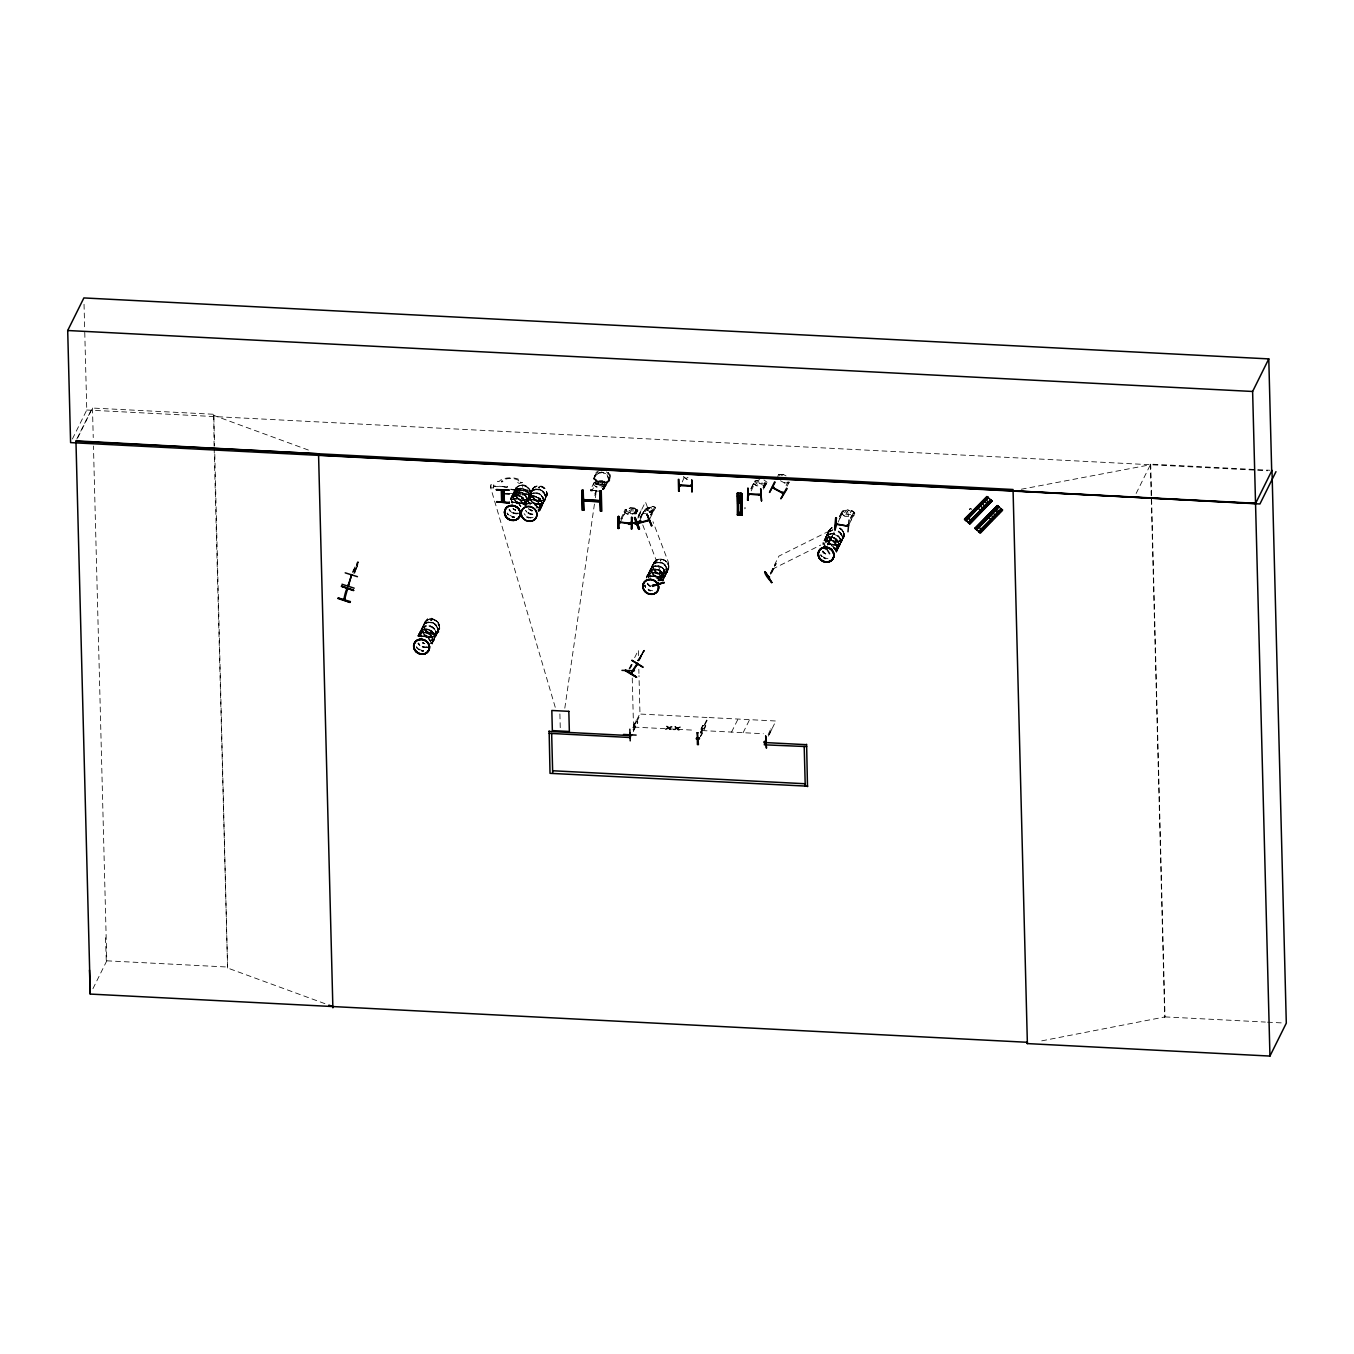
<?xml version="1.0" encoding="UTF-8"?>
<svg xmlns="http://www.w3.org/2000/svg" width="1354" height="1354" viewBox="0 0 1354 1354"><rect width="100%" height="100%" fill="white"/><g stroke="black" fill="none" stroke-linecap="round" stroke-linejoin="round"><path stroke-width="0.75" stroke-dasharray="5 3.75" d="M504.179 486.526L493.651 485.984M493.584 486.374L507.496 486.814L504.365 486.661M354.782 573.114L358.099 561.944L354.765 571.642M605.526 484.207L599.957 483.953M598.417 473.341L595.675 475.592L594.66 478.639L596.471 483.158L600.516 485.527L595.743 483.75L593.746 478.69L599.568 484.58L605.78 484.326M843.457 511.49L842.12 511.253L847.401 509.781L848.535 516.703C862.21 512.557 847.215 518.294 844.27 515.908L841.105 513.2L844.27 515.908M842.239 511.287L843.491 510.949L837.906 522.526M853.646 513.048L854.78 513.217L851.531 510.407L847.35 509.713L843.559 513.166L845.675 514.825L851.801 514.452L851.615 510.373M851.514 510.543C857.945 513.708 851.04 511.558 850.735 518.497M418.538 636.278L420.84 630.879M418.843 634.18L418.572 636.278A8.039 7.278 26.4 0 1 430.352 630.507A8.006 7.244 26.4 0 1 430.724 643.218A8.039 7.278 26.4 0 0 430.487 630.236L426.425 629.085M420.282 633.097L422.465 627.613M430.2 637.294L434.228 636.498L437.139 633.841A8.141 7.362 26.4 0 0 429.827 622.265A8.141 7.362 26.4 0 0 423.21 633.164L424.513 634.789L422.008 629.305L424.242 624.008M425.731 631.049C425.156 629.576 427.982 632.386 426.307 630.101M426.307 630.219L425.951 630.169M430.809 620.792L431.74 619.963M431.046 619.929L431.655 620.741L430.792 620.149M432.874 632.233L431.131 633.181L430.91 631.37M430.961 631.81L431.537 632.893M431.977 620.775L431.232 620.555M430.538 634.789L433.043 640.29L432.061 644.081A8.141 7.362 26.4 0 0 428.846 633.537A8.141 7.362 26.4 0 0 418.014 635.72M434.431 639.02L434.397 634.958M434.719 636.922L433.669 640.814M436.293 633.452L432.044 643.675M438.087 629.847L437.139 633.824A8.141 7.362 26.4 0 1 423.21 633.164M511.118 499.287L512.049 495.327L515.112 492.619M512.912 495.699L515.332 490.08M522.441 487.338L522.542 486.408M521.476 498.035L521.51 498.932M521.798 498.001L523.389 498.695M525.267 505.211L525.403 503.18M527.146 499.643L526.215 503.62A7.989 7.227 26.4 0 1 537.741 497.781A8.006 7.244 26.4 0 1 538.08 510.576A7.989 7.227 26.4 0 0 537.741 497.781A8.006 7.244 26.4 0 0 526.131 503.57M527.789 500.151L527.958 498.001M528.703 497.95L528.923 496.055M516.974 497.697C509.036 490.639 521.51 479.925 528.094 487.542C536.218 494.802 523.05 505.533 516.686 497.375M534.153 497.256L533.239 498.103M538.892 487.017L538.3 487.203M539.755 499.812L538.858 498.39M540.381 499.287L539.247 500.421L538.147 499.44M540.331 509.307L540.5 507.158M541.938 506.074L542.142 504.043M543.8 500.506L541.363 506.125M545.374 498.814L545.594 496.901M596.775 490.842L593.78 497.443M595.743 492.01L596.454 490.656L593.086 497.036M647.686 576.398L648.735 572.505M649.412 573.216C648.938 568.071 654.744 564.516 659.364 566.141M651.223 569.577L651.545 571.506L652.137 565.65M654.862 571.168L655.911 570.609L654.845 570.508M655.928 570.711C653.694 573.351 668.284 576.939 668.656 568.9C671.601 553.464 644.165 559.134 655.268 571.625M655.302 571.49L655.438 570.22M660.837 560.793L660.447 560.742M659.669 572.573L660.058 571.49M660.092 571.93L660.955 572.894L660.21 572.319M661.175 572.962C663.24 570.643 652.34 566.547 649.92 571.134M662.004 572.353L661.192 573.47M665.203 575.467L665.423 573.571L664.509 577.549L661.446 580.257A8.022 7.261 26.4 0 0 664.002 570.339A8.022 7.261 26.4 0 0 653.17 567.072A8.022 7.261 26.4 0 0 650.546 577.058M666.997 571.879L667.217 569.966M664.78 575.602L667.048 572.167L666.896 568.088M824.671 540.838L826.922 535.558L832.608 533.594A8.022 7.261 26.4 0 1 840.766 541.329L839.818 545.374L836.755 548.082M826.515 537.453L828.953 531.834M830.442 539.247L831.407 538.52L830.104 538.824A8.039 7.278 26.4 0 0 842.273 539.518A8.039 7.278 26.4 0 0 839.954 528.094C858.081 546.305 814.786 544.917 831.965 527.586M828.123 533.967L828.343 532.037M830.087 538.655L830.933 538.08M835.113 540.686L835.079 539.789M835.333 540.077L835.52 540.5M837.094 540.06L837.043 541.025M837.449 548.048L836.518 552.026A8.141 7.362 26.4 0 0 825.314 541.075L831.373 540.618M839.175 544.867L838.092 548.742M842.526 537.809L840.106 543.428A8.022 7.261 26.4 0 1 827.649 541.278L826.465 537.267M564.804 708.176L595.049 499.88M595.354 497.798L595.963 493.618M609.08 480.179L609.825 475.525M594.914 478.673L600.059 483.903L594.914 478.673L595.845 473.663L600.499 470.853M599.399 481.482L605.103 482.819L609.842 480.247M605.577 483.987L609.114 480.924M353.902 573.639L357.05 564.127M357.202 562.959L358.065 562.096L352.582 572.268M358.065 563.636L355.442 571.303M593.712 478.724L594.88 475.305L597.842 472.884L601.785 472.123L607.1 474.729M357.202 566.463L355.51 570.389L357.405 565.193M431.723 632.944L432.603 631.895M516.5 496.749L516.974 496.309M517.465 497.121L517.516 497.527M521.375 498.052L522.153 497.798M521.882 497.815L522.119 498.729M526.283 501.369L527.112 499.44M527.958 497.967L531.784 493.482M522.847 488.608L520.765 488.252A8.141 7.362 26.4 0 0 514.148 499.186A8.141 7.362 26.4 0 0 527.975 499.897L528.991 496.258L526.486 490.74M538.029 498.915L539.704 498.441L541.837 502.148M539.874 499.677L540.398 499.034M540.331 509.341L539.569 511.135A8.141 7.362 26.4 0 0 535.321 500.286A8.141 7.362 26.4 0 0 524.675 504.737L525.25 501.149L522.559 497.561M541.177 507.868L542.006 505.939M651.968 572.573L648.329 574.35L646.298 577.684A8.141 7.362 26.4 0 1 662.055 580.544M647.06 575.907L646.298 577.684L647.06 576.296M660.87 560.082L660.278 561.064M662.8 580.934L663.545 575.078M651.477 571.439L652.357 573.334A8.141 7.362 26.4 0 0 666.185 574.011L667.031 572.15M837.195 540.703L834.978 538.113L830.865 537.064M838.126 548.759L838.955 546.83M72.405 438.984L86.774 410.008L84.693 329.665M76.839 439.051L91.987 408.536M77.804 437.596L92.478 408.045L213.763 414.273L214.575 445.923M214.084 446.109L213.763 414.273M92.935 988.691L106.78 960.815L93.46 446.008M352.869 571.253L357.49 561.944M353.005 572.403L358.099 561.944M324.909 1003.652L227.59 968.008L214.643 448.039M421.212 629.525L418.234 635.585A8.006 7.244 26.4 0 1 428.896 633.418A8.006 7.244 26.4 0 1 432.028 643.675M421.517 628.916L423.007 625.92M424.834 622.332L423.311 625.328L424.496 623.889M507.479 486.492L507.124 487.575L503.993 487.085M435.345 637.023L436.817 634.027A8.006 7.244 26.4 0 0 429.726 622.586A8.006 7.244 26.4 0 0 423.21 633.333A8.006 7.244 26.4 0 0 436.817 634.027L435.649 635.466M437.122 633.418A8.006 7.244 26.4 0 0 430.03 621.977A8.006 7.244 26.4 0 0 423.514 632.724A8.006 7.244 26.4 0 0 437.122 633.418L438.611 630.405A8.039 7.278 26.4 0 0 431.52 618.947A8.039 7.278 26.4 0 0 424.97 629.728A8.039 7.278 26.4 0 0 438.645 630.439A8.006 7.244 26.4 0 0 431.52 618.964A8.006 7.244 26.4 0 0 425.004 629.712A8.006 7.244 26.4 0 0 438.628 630.405A8.039 7.278 26.4 0 0 431.469 619.049A8.039 7.278 26.4 0 0 424.919 629.83L426.138 631.506M512.066 495.716L510.441 499.067A8.006 7.244 26.4 0 1 525.183 503.519M513.843 492.128L512.371 495.107L513.555 493.668M514.165 491.519L515.671 488.523M524.743 494.802L525.166 494.836A8.141 7.362 26.4 0 1 524.963 504.974M527.129 490.893L527.586 489.911L511.033 489.065M504.517 494.058L525.217 495.107L525.437 494.261L506.802 493.296M530.159 493.296C523.118 489.183 515.772 494.887 530.159 493.178M525.741 502.639L528.72 496.579M529.025 495.97L530.514 492.974M530.819 492.382L532.342 489.386M520.935 494.193L518.294 492.958L518.819 491.874C521.205 491.028 533.358 489.725 530.582 493.736L524.946 494.396M527.671 500.218A8.006 7.244 26.4 0 1 514.063 499.524A8.006 7.244 26.4 0 1 520.579 488.777A8.006 7.244 26.4 0 1 527.671 500.218L526.181 503.214L526.351 501.234L526.384 505.296M527.992 499.626A8.022 7.261 26.4 0 0 520.867 488.168A8.022 7.261 26.4 0 0 514.334 498.932A8.022 7.261 26.4 0 0 527.992 499.626L532.004 490.943M531.53 492.111L530.717 493.888L524.54 495.073M542.548 504.67L539.552 510.729A8.022 7.261 26.4 0 0 535.473 499.981A8.022 7.261 26.4 0 0 524.98 504.365M542.852 504.077L544.325 501.082A8.006 7.244 26.4 0 0 537.233 489.64A8.006 7.244 26.4 0 0 530.717 500.388A8.006 7.244 26.4 0 0 544.325 501.082M544.646 500.489A8.022 7.261 26.4 0 0 537.538 489.014A8.022 7.261 26.4 0 0 531.005 499.778A8.022 7.261 26.4 0 0 544.646 500.489L546.119 497.46A8.022 7.261 26.4 0 0 539.027 486.018C528.415 484.834 529.431 501.505 539.366 501.065M590.75 489.776L591.884 489.911M594.423 482.159C586.722 495.446 593.221 492.061 595.557 482.227C592.544 482.109 593.086 487.389 596.555 486.848M602.412 489.268L605.644 482.752L606.778 482.803L599.551 480.839L595.76 484.36L600.634 485.883L604.019 484.8L604.798 483.243C603.833 478.199 597.182 481.618 594.304 482.684M602.428 489.674L605.661 483.158L606.795 483.209M603.545 489.319L606.778 482.803M603.562 489.725L607.015 483.209L605.983 485.409L600.702 487.203M620.691 519.056L625.311 509.341L626.411 509.781M621.824 518.717L626.445 509.409M619.98 522.847L626.58 509.781L625.311 509.747M634.688 513.708L636.532 509.984L637.666 510.052L636.465 510.356M634.688 514.114L636.532 509.984M635.821 513.775L637.666 510.052M635.821 514.182L637.819 510.441L634.637 508.139L630.355 507.902L625.125 509.713M638.462 515.383L641.542 509.883L638.36 518.108M637.971 517.059L645.469 501.962L649.226 511.829M637.954 518.21L641.119 510.001M640.002 517.617L644.775 509.883L639.376 521.442M645.723 513.708L642.693 512.794L644.978 510.272M640.154 518.007L643.861 510.56M641.085 517.33L644.775 509.883M645.029 511.727L648.735 507.615L652.73 506.498L655.607 507.361L654.507 509.578L649.649 512.692M650.546 514.757L654.236 507.31L655.505 507.547L652.679 506.379M650.699 515.163L654.676 507.632M651.612 514.469L655.319 507.022M649.92 518.582L655.471 507.411L654.507 507.682M682.247 481.939L684.075 477.81M650.36 569.645L647.364 575.704L648.549 574.248M652.137 566.04L650.665 569.035L651.849 567.597M652.459 565.447L653.965 562.452M658.653 580.815L664.002 570.051L665.152 571.76M659.059 580.714L664.408 569.949L662.986 568.257M659.923 580.071L664.002 570.051M660.346 579.952L668.724 563.061L652.966 521.679M664.188 577.752L662.766 580.646A8.039 7.278 26.4 0 0 657.689 569.526L655.556 569.205M664.476 577.142L665.965 574.147A8.022 7.261 26.4 0 0 658.873 562.689A8.022 7.261 26.4 0 0 652.34 573.453A8.022 7.261 26.4 0 0 665.982 574.164M666.286 573.554A8.022 7.261 26.4 0 0 659.161 562.079A8.022 7.261 26.4 0 0 652.628 572.844A8.022 7.261 26.4 0 0 666.286 573.554L667.742 570.525A8.022 7.261 26.4 0 0 660.667 559.067A8.022 7.261 26.4 0 0 654.134 569.831A8.022 7.261 26.4 0 0 667.776 570.542A8.022 7.261 26.4 0 0 660.667 559.084A8.022 7.261 26.4 0 0 654.117 569.848A8.039 7.278 26.4 0 0 667.725 570.677A8.039 7.278 26.4 0 0 660.6 559.185A8.039 7.278 26.4 0 0 654.05 569.966A8.022 7.261 26.4 0 0 667.776 570.559M629.051 668.91L631.726 663.528M634.637 657.672L638.326 650.225L638.614 660.786M629.492 668.927L631.759 664.594M630.405 668.199L632.183 664.611M638.157 660.617L640.831 655.37L637.802 660.769M638.411 660.972C653.897 632.098 632.149 672.904 642.998 653.017M638.986 660.092L643.607 650.783M639.359 660.329L644.199 650.936L642.93 652.171M633.35 725.812L636.465 720.446L632.927 728.706M750.962 488.557L754.652 481.11L755.837 481.702M750.962 488.98L754.669 481.533L755.803 481.55M632.893 727.623L639.968 713.575L638.986 675.561M751.182 490.893L755.786 481.178M633.046 729.569L640.527 714.066L707.888 717.518L700.39 732.616M633.283 731.008L637.751 722.037L636.6 721.987L637.751 722.037M633.3 731.431L637.751 722.461M758.782 481.872L759.34 483.649L762.454 482.989L762.437 480.247M764.993 482.193L764.231 483.733L758.071 484.681L755.955 483.31L759.797 479.841L754.652 481.11M763.097 487.271L765.873 481.685L767.024 481.753L766.195 484.36L760.948 486.204M763.114 487.694L765.89 482.075L767.024 482.159L763.334 489.606M763.317 489.2L767.024 481.753M777.771 476.794C777.958 472.394 781.732 476.574 778.719 474.56M786.132 485.646L788.18 481.567M787.148 486.188L789.196 482.109M770.528 572.996L778.905 556.105L832.71 529.279M770.748 573.368L775.96 563.552L775.216 564.398M770.612 574.316L775.96 563.552M771.729 572.894L776.18 563.924M701.033 728.96L702.811 725.372L703.945 725.439L700.39 733.039M701.033 729.383L702.811 725.372M701.033 732.632L708.531 717.535L775.876 721.005L768.378 736.102M701.033 733.056C708.447 717.265 705.502 729.569 700.39 736.711M700.39 736.288L705.739 725.524M837.923 541.177L836.603 539.535A8.039 7.278 26.4 0 0 824.231 540.348L825.669 537.47M827.463 533.865L825.974 536.861L827.159 535.422M827.768 533.273L829.274 530.277M731.549 732.091L738.015 719.059M839.582 516.348L842.357 510.763M839.548 516.771L842.323 511.169M839.802 518.396L843.491 510.949M827.954 543.005L832.49 535.355L828.259 544.697M827.277 545.171L832.71 535.727M828.039 544.325L835.503 529.296M743.126 732.683L749.591 719.651M850.769 518.091L853.545 512.506M850.989 520.122L854.679 512.675M849.093 524.252L854.797 513.081M839.802 544.968L841.274 541.972M841.596 541.38L843.051 538.35L841.951 539.992M768.141 734.663L770.798 728.858L771.949 728.926L768.395 736.508M1136.141 493.465L1150.697 464.134L1269.9 470.261M1041.734 1040.854L1165.015 1016.905L1150.697 464.134M609.774 475.592L606.237 471.683M610.586 475.288L607.98 472.343L610.603 475.254L609.537 480.332M786.065 475.931L783.509 474.543L780.666 475.762L778.652 474.679L783.543 474.628M788.942 482.718L784.203 482.938L789.06 482.803M639.951 657.485L642.236 653.559M641.576 655.201L639.494 658.399M642.321 654.219L637.751 661.581M637.379 660.363L638.343 659.703M640.831 655.37L643.116 652.137M643.979 651.02L643.032 651.663M605.712 484.58L609.317 480.636M493.77 484.732L493.618 487.914L493.77 484.732L490.893 484.597L490.656 487.66L555.394 707.803M510.373 498.729L511.694 497.07M527.044 499.575L529.566 496.749A8.039 7.278 26.4 0 0 522.322 485.257A8.039 7.278 26.4 0 0 515.772 496.038A8.006 7.244 26.4 0 0 529.312 496.918A8.006 7.244 26.4 0 0 522.221 485.477A8.006 7.244 26.4 0 0 515.705 496.207A8.039 7.278 26.4 0 0 529.431 496.749A8.039 7.278 26.4 0 0 522.306 485.257A8.039 7.278 26.4 0 0 515.756 496.055A8.039 7.278 26.4 0 0 529.431 496.732M421.229 629.119L422.702 627.477M527.975 500.032L524.658 504.619A8.141 7.362 26.4 0 1 535.405 500.1A8.141 7.362 26.4 0 1 539.552 511M419.537 632.521L422.482 629.745L428.575 629.305M419.401 634.129L417.929 635.771L422.82 632.453M432.738 632.758L431.74 633.367M539.383 501.065C549.961 501.945 548.945 485.527 539.01 485.9A8.022 7.261 26.4 0 0 532.494 496.783A8.022 7.261 26.4 0 0 546.136 497.493M543.157 502.52L545.408 499.101L544.426 493.211L545.307 495.09M539.941 509.375L541.245 507.733M433.737 640.679L430.775 643.455A8.039 7.278 26.4 0 0 430.352 630.507A8.006 7.244 26.4 0 0 418.775 636.194M652.137 565.633L653.627 564.009M648.668 572.64L649.988 570.999M666.625 572.167L667.861 570.677M663.003 579.19L664.222 577.718M823.977 540.483L826.939 537.69M835.503 539.789L836.45 539.247M838.312 547.016L839.531 545.544L836.501 551.637A8.022 7.261 26.4 0 0 825.483 540.957M836.89 550.266L838.194 548.624M649.92 507.53L647.28 510.56L651.156 509.51L651.223 507.175L649.886 507.411M634.637 508.139L635.618 510.475L634.84 512.015L631.455 513.098L626.563 511.541L627.342 510.001L630.355 507.902L634.637 508.275L627.291 514.232L636.803 512.641M602.242 481.296L598.113 483.835L602.259 484.038L602.225 481.178M515.112 490.182L516.906 489.014M511.626 497.206L517.33 495.141L523.169 497.832M533.561 489.877L531.953 490.994L535.422 489.251M523.406 499.169L521.442 498.306M529.989 494.633L533.628 492.856L537.724 493.076M539.112 488.185L539.501 487.254M528.297 498.069L533.984 496.004L540.263 498.763M526.689 501.285L528.483 500.134M524.929 502.723L526.723 501.572M512.354 502.774A8.141 7.362 26.4 0 1 514.435 492.991A8.006 7.244 26.4 0 1 525.183 494.718L525.132 494.701A8.006 7.244 26.4 0 1 524.98 504.687L526.689 503.722M543.36 500.218L544.985 499.118M541.583 503.586L543.377 502.419M541.6 506.024L537.961 507.801M538.283 510.509L539.992 509.239M424.276 623.991L426.053 622.823M424.124 626.462L422.482 627.579L426.121 625.802L430.217 626.022M419.351 634.18L420.976 633.08M431.351 631.336L431.181 632.707M432.298 640.12L434.092 638.97M430.86 643.302L432.485 642.185M653.407 564.11L655.201 562.942M651.629 567.715L653.407 566.547M648.498 574.299L650.106 573.199M660.481 571.456L660.126 572.488M661.7 573.081L659.736 572.234M663.223 576.652L665.017 575.484M828.733 531.936L830.51 530.768M825.229 538.96L830.933 536.895M830.814 539.231L831.441 538.57M836.18 540.889L835.604 540.331M838.532 544.477L840.326 543.309A8.141 7.362 26.4 0 0 838.312 531.411M835.316 551.247L836.941 550.13M609.317 480.992L607.32 474.391L601.768 472.106M648.701 507.496C636.092 517.668 651.257 501.318 649.277 510.712M649.565 512.54L654.456 509.442M600.211 469.94L594.948 473.105L593.983 478.825M649.582 511.558L652.797 509.612L653.576 508.072L652.628 506.565M686.935 477.454L688.035 477.607M772.44 569.137L820.676 545.087M822.538 544.173L829.951 540.466M672.041 727.064L668.927 727.944L671.009 726.353C674.427 727.352 664.983 729.027 672.024 726.404M669.333 727.589L670.822 729.637L668.707 727.809L665.559 729.366L668.284 727.504L665.559 729.366M666.574 729.417L668.707 727.809M680.233 727.47L677.118 728.367L679.2 726.759C682.619 727.775 673.175 729.451 680.216 726.827M677.525 727.995L679.014 730.06L676.898 728.232L673.767 729.789L676.492 727.927L673.767 729.789M674.783 729.84L676.898 728.232M605.847 485.375L600.736 487.254L596.471 486.898M759.746 479.654L754.5 481.499M516.771 489.065L520.782 488.252A8.141 7.362 26.4 0 1 527.975 499.897M514.977 492.653L516.974 491.993M513.268 496.089L519.411 495.513M538.333 487.626L539.264 488.032M529.922 496.952L536.015 496.512L539.84 498.678M528.331 500.168L530.328 499.508M523.084 503.349L525.064 502.689M526.554 503.756L532.647 503.316M539.738 504.213L541.735 503.553M425.918 631.099C458.329 643.302 424.005 597.283 424.817 629.864A8.039 7.278 26.4 0 0 438.594 630.541M425.918 622.857L427.915 622.197M419.148 636.685L425.139 636.262M655.065 562.976L657.045 562.316M430.454 640.747L432.434 640.087M660.21 571.32L661.7 571.574M663.088 573.944L665 573.284M657.282 577.058L663.358 576.618M661.564 580.189L659.652 580.849A8.141 7.362 26.4 0 0 664.814 571.303A8.141 7.362 26.4 0 0 653.83 566.497A8.141 7.362 26.4 0 0 650.563 576.889L649.361 573.03M830.374 530.802L832.371 530.142A8.141 7.362 26.4 0 0 827.751 540.94A8.141 7.362 26.4 0 0 840.36 543.14A8.141 7.362 26.4 0 0 838.397 531.225M835.52 539.146L836.755 539.197M840.309 541.126L836.332 541.922M838.685 544.443L832.592 544.883M836.89 548.031L834.893 548.692A8.022 7.261 26.4 0 0 838.024 536.573A8.022 7.261 26.4 0 0 824.924 539.214M664.391 571.1L664.408 569.949M609.368 480.078L605.018 482.549M515.519 491.417C529.956 489.234 514.757 489.268 514.842 492.924M524.54 495.192L530.7 493.77M839.057 544.934L838.854 542.903M598.383 473.358L601.988 472.631M1021.271 489.251L1150.409 464.744L1164.711 1017.514M539.383 487.118L538.689 487.762M535.355 489.251L539.518 489.471M516.906 491.993L521.07 492.213M515.705 498.509L511.677 499.304A8.022 7.261 26.4 0 1 523.541 504.297L521.392 500.997M530.26 499.508L534.424 499.728M523.135 503.349L518.988 503.129M539.806 504.213L535.642 503.993M513.894 513.386L518.007 513.572A8.141 7.362 26.4 0 1 508.969 509.612L510.272 511.253M515.959 513.741L518.057 513.606M828.783 537.183L833.032 537.25M656.995 562.333L661.141 562.536M653.474 569.357L655.556 569.205M653.999 572.42L651.9 572.573L656.064 572.793M659.347 577.396L661.429 577.261M429.438 619.015L431.503 618.88M427.847 622.197L432.011 622.417M422.753 632.453L426.916 632.673M419.418 645.063L418.098 643.421A8.141 7.362 26.4 0 0 427.187 647.381L423.057 647.178M600.279 485.02L599.907 485.815M778.77 474.763L783.492 474.746M86.774 410.008L1267.513 470.769M683.516 476.811L686.8 479.181L690.946 479.384M753.484 483.7L756.768 485.798L760.897 486.018M594.423 482.583L595.422 482.752M591.478 490.334L601.633 490.537M590.378 490.317L601.464 490.876M601.481 491.299L590.395 490.723L590.479 489.826M493.533 487.914L490.74 487.778L491.045 484.698M511.033 489.471L527.586 489.911M510.813 489.505L527.383 490.774L510.813 489.911M504.517 493.635L525.437 494.667M668.301 728.164L666.828 726.133L668.91 727.284M676.509 728.587L675.02 726.556L677.102 727.707M666.845 726.793L668.927 727.944M675.037 727.216L677.118 728.367M634.061 727.098L692.994 730.128M702.049 730.568L763.334 733.733M106.78 960.815L228.064 967.061M1165.015 1016.905L1265.381 1022.067M1267.479 1022.168L1282.12 1022.93M633.046 508.512L628.933 511.017L633.063 511.253L633.046 508.376M624.092 511.795L627.359 514.165L631.556 514.469L636.668 512.624M636.482 721.53L636.025 720.43M771.949 729.332L770.798 728.858M702.828 725.795L703.962 725.862M704.605 725.879L705.739 725.947M832.592 533.594L834.673 533.967M835.046 540.06L836.213 541.177M829.579 544.206L827.497 543.851A8.141 7.362 26.4 0 1 835.367 549.826L833.218 546.339M515.688 498.509L517.77 498.864M515.976 502.469L511.812 502.249A8.141 7.362 26.4 0 1 520.918 506.227L519.614 504.585M530.565 514.249L532.647 514.605A8.141 7.362 26.4 0 1 525.623 510.475L526.926 512.117M654.27 576.381L648.177 576.821A8.141 7.362 26.4 0 1 659.195 580.155L657.909 578.513M431.706 631.099L433.466 633.215M429.793 633.604L431.875 633.977M428.135 636.939L430.217 637.294M599.162 481.195L604.832 482.464M213.289 415.221L308.61 450.137M514.689 492.941L519.293 494.921M537.301 500.658L533.425 498.154M519.344 495.649L521.307 496.512M513.657 509.087L515.603 509.95A8.022 7.261 26.4 0 1 512.049 507.75A8.039 7.278 26.4 0 0 515.637 509.849M513.589 509.239L515.535 510.086A8.039 7.278 26.4 0 1 511.981 507.885A8.006 7.244 26.4 0 0 515.468 510.153M422.753 643.015L424.767 643.742A8.039 7.278 26.4 0 1 422.786 642.947L424.699 643.895A7.972 7.227 26.4 0 1 422.736 643.099M780.446 480.738L784.271 482.819M763.927 479.925L767.075 482.295M753.484 483.564L756.768 485.798M683.668 476.794L686.715 479.231M607.015 483.344L603.816 481.059M593.272 484.63L596.555 486.983M634.535 508.19L637.836 510.576M627.376 514.046L624.092 511.914M834.91 538.249L838.786 543.039M830.374 539.044L832.304 540.703M661.361 571.879L657.638 569.577A8.039 7.278 26.4 0 0 647.957 576.178M528.619 508.664L530.243 510.103M432.231 631.759L430.454 630.304A8.039 7.278 26.4 0 0 418.809 636.058A7.972 7.227 26.4 0 1 430.487 630.202L432.552 631.455M675.02 726.556L676.492 727.927M677.542 728.655L679.014 730.06M666.828 726.133L668.284 727.504M669.35 728.249L670.822 729.637M676.915 728.892L678.049 730.009M668.724 728.469L669.858 729.586M841.409 534.136L840.089 532.494L842.594 537.995M838.295 536.082L840.479 539.586M835.638 540.652L836.603 539.434A8.039 7.278 26.4 0 1 835.266 551.044M834.995 542.751L837.5 548.235M828.97 542.751L827.632 541.126A8.141 7.362 26.4 0 1 832.219 530.362M823.875 553.007L822.555 551.366A8.141 7.362 26.4 0 0 825.568 554.277A8.022 7.261 26.4 0 1 822.555 551.535M820.761 554.971L822.098 556.596A8.022 7.261 26.4 0 1 820.778 555.123M664.78 564.669L666.947 568.172M662.614 573.334L661.294 571.71L663.46 575.213M659.686 574.925L662.191 580.409A8.141 7.362 26.4 0 0 646.4 577.616M657.892 578.53L659.212 580.155M653.643 574.925L652.323 573.301A8.141 7.362 26.4 0 1 658.975 562.384A8.141 7.362 26.4 0 1 666.185 574.011M648.566 585.182L647.229 583.54A8.141 7.362 26.4 0 0 650.258 586.434M543.14 491.604L544.46 493.245M541.363 495.192L543.868 500.692M539.654 498.644L540.974 500.269M538.046 501.843L540.229 505.347M536.269 505.448L537.589 507.09A8.141 7.362 26.4 0 0 524.963 504.89M530.7 500.235L532.02 501.86M524.692 494.345L527.197 499.829M522.999 497.781L525.166 501.302M514.029 499.372L515.349 501.014M437.224 621.368L438.527 622.992M435.633 624.549L437.799 628.036M433.855 628.138L436.022 631.641M428.761 638.394L430.927 641.881A8.141 7.362 26.4 0 0 419.08 636.718M416.304 647.026L417.641 648.651M839.768 528.432A7.972 7.227 26.4 0 1 842.137 539.654A7.972 7.227 26.4 0 1 830.137 539.044L830.205 538.774A8.039 7.278 26.4 0 1 831.999 527.806M645.486 587.179L644.606 585.283A8.141 7.362 26.4 0 0 645.57 586.959M542.649 496.8L543.513 498.695M529.837 498.374L530.717 500.269M522.695 502.588L523.558 504.483M514.842 494.193L515.688 496.038M514.063 499.406L512.844 495.513M433.551 633.08L434.329 635.094M421.432 636.803L420.214 632.91M642.744 524.861L662.258 576.093M606.998 474.543L608.995 480.772M843.83 532.799L844.168 534.762M840.428 539.501L840.8 541.583M665.119 571.676L665.491 573.757M541.905 502.012L542.159 504.128M540.178 505.262L540.551 507.344M538.774 510.949L538.401 508.867A8.006 7.244 26.4 0 1 538.723 510.678M529.516 496.359L529.888 498.441M527.721 499.964L528.94 503.857A8.022 7.261 26.4 0 1 532.139 493.736A8.022 7.261 26.4 0 1 542.988 498.475A8.022 7.261 26.4 0 1 537.876 507.885M511.067 499.101L512.269 502.994A8.022 7.261 26.4 0 1 518.785 492.365A8.022 7.261 26.4 0 1 525.894 503.823M437.765 627.968L438.137 630.05M435.971 631.556L436.36 633.638M432.654 638.225L432.975 640.154M422.076 629.441L422.397 631.387M105.51 937.713L106.306 961.763M638.834 669.231L638.936 673.446M632.25 678.032L633.503 726.607M591.749 489.894L591.664 490.791M559.896 713.93L560.251 728.029M525.437 494.261L525.217 495.107M214.152 448.225L227.59 968.008M92.478 408.045L93.24 437.579M84.033 304.278L84.642 327.55M421.432 636.922A8.006 7.244 26.4 0 1 424.648 626.699A8.006 7.244 26.4 0 1 435.463 631.421A8.006 7.244 26.4 0 1 430.352 640.814M421.517 636.583A8.141 7.362 26.4 0 1 424.784 626.191A8.141 7.362 26.4 0 1 435.768 630.998A8.141 7.362 26.4 0 1 430.589 640.544M430.487 630.202A7.972 7.227 26.4 0 1 430.826 642.964M421.72 636.312A8.006 7.244 26.4 0 1 424.936 626.107A8.006 7.244 26.4 0 1 435.751 630.829A8.006 7.244 26.4 0 1 430.657 640.222M418.657 636.515A7.972 7.227 26.4 0 1 429.303 630.27A7.972 7.227 26.4 0 1 432.146 642.405M417.929 635.906A8.141 7.362 26.4 0 1 428.761 633.723A8.141 7.362 26.4 0 1 431.943 644.132M427.052 647.483A8.006 7.244 26.4 0 1 418.115 643.573M417.929 636.177A8.006 7.244 26.4 0 1 428.592 634.027A8.006 7.244 26.4 0 1 431.74 644.284M427.289 647.195A8.141 7.362 26.4 0 1 418.217 643.235M427.356 646.873A8.006 7.244 26.4 0 1 418.42 642.981M423.447 650.936A8.141 7.362 26.4 0 1 421.365 650.58M419.418 649.734A8.141 7.362 26.4 0 1 416.423 646.84M423.531 650.614A8.006 7.244 26.4 0 1 416.643 646.569M419.249 636.617A8.006 7.244 26.4 0 1 430.894 641.694M419.283 650.022A8.006 7.244 26.4 0 1 416.338 647.178M424.902 636.786A8.006 7.244 26.4 0 1 426.815 637.616M428.473 638.885A8.006 7.244 26.4 0 1 430.589 642.304M824.806 540.72A8.141 7.362 26.4 0 1 831.898 533.611A8.141 7.362 26.4 0 1 840.614 540.229A8.141 7.362 26.4 0 1 835.046 548.488M839.954 528.094A8.022 7.261 26.4 0 1 842.34 539.383A8.022 7.261 26.4 0 1 830.256 538.757A8.039 7.278 26.4 0 1 832.05 527.688A8.022 7.261 26.4 0 0 830.256 538.757A8.039 7.278 26.4 0 0 842.34 539.4A8.039 7.278 26.4 0 0 839.886 528.212M824.315 540.297A7.972 7.227 26.4 0 1 836.603 539.4A7.972 7.227 26.4 0 1 835.283 550.909M830.137 539.044A7.972 7.227 26.4 0 1 831.948 528.043M840.259 543.326A8.141 7.362 26.4 0 1 827.666 541.126A8.022 7.261 26.4 0 1 832.151 530.666M825.009 540.517A8.022 7.261 26.4 0 1 832.693 533.51M840.766 541.329A8.022 7.261 26.4 0 1 833.082 548.336M838.143 531.716A8.022 7.261 26.4 0 1 840.089 543.462M838.448 531.106A8.022 7.261 26.4 0 1 840.377 542.852A8.022 7.261 26.4 0 1 827.954 540.686A8.022 7.261 26.4 0 1 832.456 530.057M825.263 539.366A7.972 7.227 26.4 0 1 836.332 539.941A7.972 7.227 26.4 0 1 836.603 550.35M825.229 541.261A8.141 7.362 26.4 0 1 836.4 552.077A8.022 7.261 26.4 0 0 825.178 541.549M825.652 554.091A8.141 7.362 26.4 0 1 822.657 551.18M825.822 553.786A8.022 7.261 26.4 0 1 822.86 550.926M825.822 558.525A8.141 7.362 26.4 0 1 823.875 557.679M822.183 556.392A8.141 7.362 26.4 0 1 820.879 554.785M827.988 558.576A8.022 7.261 26.4 0 1 821.083 554.531M827.616 543.766A8.022 7.261 26.4 0 1 835.367 549.639M825.652 558.83A8.022 7.261 26.4 0 1 823.723 557.983M827.311 544.359A8.022 7.261 26.4 0 1 829.359 544.714M831.271 545.56A8.022 7.261 26.4 0 1 835.063 550.249M648.363 578.023A7.972 7.227 26.4 0 1 656.707 569.255A7.972 7.227 26.4 0 1 662.749 580.527M650.851 576.449A8.022 7.261 26.4 0 1 654.693 565.989A8.022 7.261 26.4 0 1 665.305 572.2A8.022 7.261 26.4 0 1 657.773 580.511M647.787 576.635A7.972 7.227 26.4 0 1 657.452 570.034A7.972 7.227 26.4 0 1 662.495 581.069M650.208 586.57A8.022 7.261 26.4 0 1 647.246 583.709M646.315 578.04A8.022 7.261 26.4 0 1 661.852 580.748M650.343 586.265A8.141 7.362 26.4 0 1 647.347 583.354M650.495 585.96A8.022 7.261 26.4 0 1 647.55 583.1M646.62 577.43A8.022 7.261 26.4 0 1 662.157 580.155M650.512 590.699A8.141 7.362 26.4 0 1 648.566 589.853M652.679 590.75A8.022 7.261 26.4 0 1 647.06 588.296M645.756 586.705A8.022 7.261 26.4 0 1 644.927 584.877M648.38 576.719A8.022 7.261 26.4 0 1 659.212 579.986M650.343 591.004A8.022 7.261 26.4 0 1 648.414 590.158M645.469 587.298A8.022 7.261 26.4 0 1 644.622 585.47M648.092 577.329A8.022 7.261 26.4 0 1 654.05 576.889M655.962 577.735A8.022 7.261 26.4 0 1 657.621 578.987M512.269 502.96A8.141 7.362 26.4 0 1 518.887 492.044A8.141 7.362 26.4 0 1 526.097 503.671M512.574 502.52A8.006 7.244 26.4 0 1 514.622 492.873A8.141 7.362 26.4 0 1 525.166 494.87M510.492 498.864A8.039 7.278 26.4 0 1 525.098 505.245M518.21 513.081A8.022 7.261 26.4 0 1 509.256 509.172M514.283 517.143A8.141 7.362 26.4 0 1 512.218 516.771M508.579 514.655A8.141 7.362 26.4 0 1 507.276 513.031M517.905 513.674A8.006 7.244 26.4 0 1 508.969 509.781M511.575 499.812A8.006 7.244 26.4 0 1 523.219 504.907M511.626 499.508A8.141 7.362 26.4 0 1 523.439 504.67M514.385 516.822A8.006 7.244 26.4 0 1 507.479 512.76M511.981 502.165A8.006 7.244 26.4 0 1 520.901 506.074M514.08 517.431A8.022 7.261 26.4 0 1 512.049 517.076M507.175 513.369A8.022 7.261 26.4 0 0 508.461 514.977L507.158 513.217A8.141 7.362 26.4 0 0 508.495 514.842M511.677 502.757A8.022 7.261 26.4 0 1 513.708 502.605M515.756 502.977A8.022 7.261 26.4 0 1 517.668 503.806M519.327 505.076A8.022 7.261 26.4 0 1 520.613 506.667M511.744 502.452A8.141 7.362 26.4 0 1 520.816 506.413M528.923 503.823A8.141 7.362 26.4 0 1 532.833 493.228A8.141 7.362 26.4 0 1 543.58 499.524A8.141 7.362 26.4 0 1 535.947 507.936M526.588 505.16A8.022 7.261 26.4 0 1 531.276 496.529A8.022 7.261 26.4 0 1 541.211 500.862A8.039 7.278 26.4 0 1 538.317 510.153A8.006 7.244 26.4 0 0 541.295 500.675A8.006 7.244 26.4 0 0 531.377 496.343A8.006 7.244 26.4 0 0 526.706 504.957M538.266 510.255A8.022 7.261 26.4 0 0 541.211 500.862A8.039 7.278 26.4 0 0 531.327 496.393A8.039 7.278 26.4 0 0 526.638 505.042A8.039 7.278 26.4 0 1 531.327 496.41A8.039 7.278 26.4 0 1 541.278 500.76A8.039 7.278 26.4 0 1 538.317 510.153M532.308 510.678A8.022 7.261 26.4 0 1 530.379 509.849M532.393 510.475A8.006 7.244 26.4 0 1 530.48 509.646A8.039 7.278 26.4 0 0 532.359 510.593A8.039 7.278 26.4 0 1 530.429 509.747M530.514 504.974A8.006 7.244 26.4 0 1 531.851 493.415A8.006 7.244 26.4 0 1 543.479 498.509A8.006 7.244 26.4 0 1 536.133 507.428M526.452 504.263A8.022 7.261 26.4 0 1 537.284 507.53M538.113 509.358A8.022 7.261 26.4 0 1 538.435 511.287M526.503 503.959A8.141 7.362 26.4 0 1 537.487 507.276M538.638 511.084A8.141 7.362 26.4 0 0 538.317 509.121A8.141 7.362 26.4 0 1 538.74 510.898M528.568 508.918A8.006 7.244 26.4 0 0 532.139 511.017A7.989 7.227 26.4 0 1 528.568 508.918M533.07 517.533A8.006 7.244 26.4 0 1 527.095 516.483M525.437 515.214A8.006 7.244 26.4 0 1 524.15 513.623M525.166 504.754A8.006 7.244 26.4 0 1 537.572 506.938M532.528 514.672A8.006 7.244 26.4 0 1 525.623 510.627M524.692 504.974A8.006 7.244 26.4 0 1 535.168 500.608A8.006 7.244 26.4 0 1 539.247 511.338M530.954 518.007A8.141 7.362 26.4 0 1 526.926 516.788M532.731 514.402A8.141 7.362 26.4 0 1 525.724 510.289M532.833 514.097A8.022 7.261 26.4 0 1 525.911 510.035M969.532 509.646A4.282 1.743 44.6 0 1 971.14 508.799M969.464 509.307A4.282 1.743 44.6 0 1 971.766 509.307M744.785 507.462A2.86 1.1 -0.8 0 1 744.582 508.799M848.653 510.255L845.911 512.844L846.927 513.86L850.481 512.574L850.041 510.475L848.653 510.39M522.306 482.599L519.293 483.412L517.194 482.329L518.971 482.413A9.021 3.453 -1.5 0 0 511.812 478.537A9.021 3.453 -1.5 0 0 501.251 481.516L503.011 481.601L499.812 482.413L497.578 481.313L499.321 481.415A10.815 4.13 -1.5 0 1 511.981 477.844A10.815 4.13 -1.5 0 1 520.545 482.498L522.306 482.599M514.198 517.346L512.117 516.974A8.141 7.362 26.4 0 0 514.198 517.33M423.345 651.139L421.263 650.783A8.006 7.244 26.4 0 0 423.243 651.223M531.53 492.247L526.926 490.25L531.377 492.264M422.871 642.812A8.006 7.244 26.4 0 0 424.784 643.641A8.039 7.278 26.4 0 1 422.922 642.693M424.885 629.999A7.972 7.227 26.4 0 0 438.442 630.693A7.972 7.227 26.4 0 0 431.367 619.303A7.972 7.227 26.4 0 0 424.885 629.999M423.294 632.978A8.141 7.362 26.4 0 0 437.139 633.689A8.141 7.362 26.4 0 0 429.929 622.078A8.141 7.362 26.4 0 0 423.294 632.978M835.723 538.926A8.022 7.261 26.4 0 0 824.163 540.5A8.039 7.278 26.4 0 1 835.723 538.926A8.039 7.278 26.4 0 1 836.789 550.096A8.022 7.261 26.4 0 0 835.723 538.926M657.638 569.645A8.022 7.261 26.4 0 0 647.906 576.296A8.039 7.278 26.4 0 1 657.621 569.679A8.022 7.261 26.4 0 1 662.698 580.748A8.039 7.278 26.4 0 0 657.621 569.679M652.442 573.114A8.141 7.362 26.4 0 0 666.27 573.825A8.141 7.362 26.4 0 0 659.059 562.198A8.141 7.362 26.4 0 0 652.442 573.114M525.149 505.11A8.022 7.261 26.4 0 0 510.56 498.729A8.039 7.278 26.4 0 1 525.166 505.093M515.823 495.919A8.022 7.261 26.4 0 0 529.482 496.63A8.022 7.261 26.4 0 0 522.373 485.155A8.022 7.261 26.4 0 0 515.823 495.919M532.359 497.07A8.006 7.244 26.4 0 0 545.984 497.764A8.006 7.244 26.4 0 0 538.875 486.323A8.006 7.244 26.4 0 0 532.359 497.07M532.427 496.884A8.039 7.278 26.4 0 0 546.102 497.595A8.039 7.278 26.4 0 0 538.977 486.103A8.039 7.278 26.4 0 0 532.427 496.884M530.717 500.218A8.141 7.362 26.4 0 0 544.545 500.929A8.141 7.362 26.4 0 0 537.335 489.319A8.141 7.362 26.4 0 0 530.717 500.218A8.141 7.362 26.4 0 0 544.646 500.76A8.141 7.362 26.4 0 0 537.436 489.132A8.141 7.362 26.4 0 0 530.802 500.049M526.791 517.093A8.022 7.261 26.4 0 0 528.703 517.939A8.141 7.362 26.4 0 1 526.841 516.974"/><path stroke-width="1.5" d="M600.16 500.828L583.574 499.626L583.574 500.946L600.245 501.809L600.211 500.608L583.574 499.626M496.749 501.589L509.29 503.045L509.375 502.182M347.656 589.312C346.336 585.571 342.562 604.798 344.525 598.231M347.335 589.955L347.826 588.262M351.058 574.858L351.126 576.245L351.718 574.519M623.5 734.443L636.126 735.104M664.188 582.745L652.357 585.487L652.459 586.4L664.255 582.423L652.374 585.52M836.281 518.125L835.198 529.854L836.417 517.854M834.572 529.719L835.655 517.99M835.198 529.854L836.383 517.837M846.978 525.454L847.316 525.064M848.332 525.098L848.163 526.232L835.756 523.778M849.06 520.054L847.976 531.8M658.349 582.592L657.418 583.117L658.349 583.98M347.555 588.855L344.491 599.839M351.532 575.281L348.13 585.52M638.563 523.338L638.36 523.406M768.598 576.956C770.985 576.77 768.293 577.65 768.801 576.415M825.094 548.692L826.126 548.336M345.202 572.844L357.439 576.686M502.097 495.666L503.502 495.733M503.519 496.563L502.114 496.495M337.925 598.502L350.144 602.445L338.077 597.96L350.432 601.582M353.479 590.615L341.445 586.096L353.631 590.293M354.189 588.178L341.987 584.234M502.232 495.666L503.366 495.733L502.3 496.579M1027.178 1042.275L1027.212 1043.579L1269.95 1056.069L1286.3 1023.15L1271.998 470.363L1255.513 503.553L70.594 442.606L67.7 330.511L83.88 297.931L1268.783 358.895L1271.694 470.972M341.411 586.4L353.614 590.344M348.113 585.368L348.418 584.505M348.706 585.046L348.3 586.248L351.481 575.162M344.948 598.366L344.83 599.314M496.343 489.843L509.07 490.266L496.444 489.589M502.334 501.809L501.962 489.945L502.368 501.809M503.366 490.216L503.84 501.911M618.947 528.229L618.118 528.466L618.727 516.365M618.93 521.882C620.471 522.424 618.88 523.998 619.201 521.781M620.267 522.102L619.844 522.966L620.081 521.832M628.865 524.286L640.899 521.019L629.001 524.133M618.981 522.847C621.655 520.731 633.215 526.418 630.304 522.542M630.202 523.49L630.422 522.424M631.201 523.49L631.303 522.542L630.185 522.966M631.082 523.609L631.573 522.61M635.043 517.482L639.477 528.889L638.716 529.346C632.91 512.946 634.18 514.148 639.41 528.94M631.912 517.363L631.607 528.957M634.84 522.441L635.043 524.066L635.771 523.338M635.568 523.981L635.263 522.322M637.768 523.152L637.311 523.05M646.992 514.418L651.883 525.775L647.077 514.215M647.652 520.376L647.804 520.782M649.209 519.547L649.361 519.936M807.695 786.183L550.029 773.337L549.132 731.025M549.199 733.343L630.439 737.524M551.653 733.462L552.686 773.066M678.913 479.384L679.268 491.333M679.353 484.715L691.742 485.832M679.606 484.597C678.286 487.068 682.484 484.817 679.369 485.138M680.487 484.647L680.267 485.714L680.622 484.783M690.828 485.172L690.523 486.221L690.709 485.291M691.708 485.223L690.608 486.306M691.979 485.358L691.759 486.255M552.618 770.748L805.173 783.746M691.894 491.976L691.725 479.824L692.097 491.722M658.179 582.508L658.603 583.659M621.96 670.365L634.451 670.772M636.465 677.051C602.97 656.081 659.229 690.878 625.243 670.721M631.929 660.447L642.845 667.217M627.901 672.21L627.934 671.178M628.391 672.278L628.51 671.33M631.099 672.735L637.446 663.24M636.752 664.052L637.125 664.899M637.819 663.477L631.353 673.615M741.857 493.668L740.384 493.567L740.79 515.028L742.144 515.112L741.653 493.398L737.439 493.144L737.355 514.808L742.161 515.112L741.755 493.668L737.388 493.245L738.472 493.431M737.473 495.31L741.62 495.682M737.524 498.949L741.738 499.203M737.507 500.997L741.772 501.132M748.153 500.218L748 488.134L747.543 500.218M629.83 729.197L630.219 740.875M629.796 732.988L630.355 733.14M748.542 493.55L748.136 494.65L749.625 494.295M748.423 494.092L760.694 495.209M630.219 733.005L629.508 734.41M749.422 493.601L749.456 494.633M630.372 733.97L629.999 735.002L631.421 735.493L630.27 735.493M749.557 493.736L749.337 494.616M630.49 734.427L630.507 735.019M631.573 734.748L631.286 735.493M761.54 500.946L760.728 488.794M759.289 495.124L760.914 494.312M749.321 494.21L748.051 494.142L760.643 494.176M775.097 482.21L769.664 492.264M772.677 486.78L772.423 487.846L772.965 486.797M773.523 487.711L773.76 487.22M773.811 487.389L773.337 488.252M782.866 492.264L782.578 492.636M783.035 492.213L782.443 493.144M787.097 488.726L781.004 498.644M783.831 492.636L783.272 493.685L784 492.873M771.898 582.355C762.911 574.333 761.811 563.247 771.628 582.66M697.496 732.751L698.427 744.666L697.412 744.598L697.259 732.683M696.718 738.421L696.582 737.93M697.344 738.353L696.227 738.81L696.701 737.812M697.852 738.015L697.496 738.996M698.495 737.896L698.359 738.438M698.258 738.979L699.358 737.947M699.493 738.082L699.273 739.081L697.987 738.489M823.181 542.903L829.613 553.752M835.977 524.286L836.264 523.287L835.841 524.32L848.298 526.147M836.992 523.93L837.331 523.659M825.652 548.759L826.363 547.845M847.452 524.963L847.164 526.029M848.586 525.25L848.179 526.114M765.704 735.984L766.432 748.153L765.687 736.204M765.569 741.349L765.45 742.415L764.367 741.552M764.705 741.298L764.468 742.381M806.662 746.579L764.367 744.818L764.705 741.907M765.839 741.484L765.856 741.907M804.208 746.46L805.241 786.065M807.492 786.589L806.612 744.277M1269.95 1056.069L1252.619 391.475L1268.783 358.895M1275.976 471.666L1259.931 503.976L1013.08 490.808M584.048 509.815L582.372 510.272L581.915 490.351L583.202 490.3L583.777 510.34L582.999 490.368M600.313 491.231L600.651 511.05L600.177 491.163L601.261 491.282L601.802 511.253L600.668 510.644M769.495 492.433L774.573 481.99M780.869 498.644L786.623 488.168M690.337 485.764L691.471 485.697M759.272 494.718L760.677 494.785M764.198 741.89L765.602 741.975M632.013 660.312L642.964 667.048M765.179 571.98L771.729 582.592M987.455 497.104L965.08 519.75L988.217 497.493L966.113 520.664L988.217 497.493L987.201 496.732L964.522 519.259L986.829 496.529L992.042 500.929L969.938 524.083L968.279 522.593L990.654 499.948L991.399 500.625L968.956 523.236L991.365 500.608M987.303 496.681L964.471 519.208M966.13 520.664L965.402 520.038L987.861 497.477M988.217 497.493L965.402 520.038M968.296 522.627L990.671 499.981M968.398 522.712L991.026 500.151M969.633 523.659L992.042 500.929L969.329 523.541M974.931 528.28L997.272 505.601L1002.502 510.001L980.381 533.154L974.914 528.246L975.659 528.923L998.677 506.565L976.556 529.736L998.913 507.09M975.015 528.365L997.695 505.837L998.321 506.548L976.302 529.346M975.371 528.534L997.289 505.634M997.949 506.227L975.625 528.906M976.217 529.262L998.677 506.565M1001.165 509.104L978.79 531.75L1001.097 509.019L1002.146 509.967M1001.52 509.256L978.756 531.699M979.399 532.291L1001.825 509.679L979.162 531.902L979.771 532.613M1002.502 510.001L979.67 532.494L1002.451 510.086M747.814 488.354L748.203 500.286M618.541 516.551L618.66 528.466L618.693 516.365M772.44 487.254L783.644 493.279M582.389 510.238L582.051 490.317L583.303 490.453M637.345 523.101L648.837 520.054M648.888 520.545L637.531 523.626M634.383 517.854L638.783 529.296M783.407 493.668L772.372 487.677M737.304 514.791L738.438 514.791M738.116 514.842L738.184 493.347L738.675 514.875M741.84 493.668L740.976 493.618L740.74 515.028L741.907 514.96M618.964 522.322L631.252 522.999M651.359 525.877L646.992 514.215M678.608 491.265L678.337 479.384M617.915 516.568L618.186 528.432M738.438 493.448L737.575 493.398L737.93 514.842L737.439 493.144M740.435 493.584L741.247 493.635M737.896 514.842L738.489 514.791M501.285 490.08L501.64 501.962M67.7 330.511L1252.619 391.475M318.579 455.079L1255.649 503.282M679.251 485.612L691.623 486.238M601.345 491.367L599.94 491.282L600.397 511.186M761.49 500.929L760.66 488.777M496.359 489.657L508.969 489.86M583.557 500.811L600.228 501.674M509.307 502.419L496.664 501.877L509.307 502.96M548.945 731.431L630.185 735.611L630.236 737.93M764.316 742.517L806.409 744.683M90.278 994.073L1027.331 1042.292L1027.381 1043.579L1013.046 489.505L75.959 441.302L90.278 994.073L89.482 970.023M75.959 440.845L318.545 453.776L332.881 1007.85M631.929 517.397L631.455 529.228M697.175 732.717L698.207 732.768M738.048 512.404L741.603 512.624M737.659 512.506L741.874 512.76M738.082 514.588L741.637 514.808M504.06 490.233L504.365 502.097M631.421 517.33L631.59 529.194M328.87 1005.108L332.847 1006.547M995.461 508.055L1000.234 512.286M985.001 498.983L989.774 503.214M983.478 500.523L988.268 504.754M993.938 509.595L998.71 513.826M991.67 511.897L996.442 516.128M981.21 502.825L986 507.056M979.213 504.873L983.986 509.104M989.656 513.945L994.428 518.176M976.945 507.175L981.718 511.406M987.388 516.246L992.16 520.478M977.639 526.097L982.429 530.328M967.196 517.025L971.969 521.256M969.701 523.558L965.131 519.801M640.764 521.29L628.882 524.421M741.197 493.618L741.603 515.079M740.773 493.465L741.095 514.977M740.503 514.74L739.216 514.655M737.812 493.398L738.218 514.858M738.776 501.809C739.927 505.262 741.552 499.592 738.776 501.809M737.49 496.766L741.704 497.02L737.49 496.766M737.591 503.062L741.806 503.316L737.591 503.062M568.832 711.341L551.823 710.478L552.347 730.601L569.357 731.482L568.832 711.341M414.849 650.174A8.006 7.244 26.4 0 0 428.456 650.885A8.039 7.278 26.4 0 0 421.365 639.41A8.039 7.278 26.4 0 0 414.866 650.072A8.039 7.278 26.4 0 0 428.49 650.902A8.006 7.244 26.4 0 0 421.365 639.443A8.039 7.278 26.4 0 0 414.815 650.191A8.039 7.278 26.4 0 0 428.541 650.783A7.972 7.227 26.4 0 0 421.466 639.274A7.972 7.227 26.4 0 0 414.967 649.971A7.972 7.227 26.4 0 0 428.524 650.665A8.039 7.278 26.4 0 0 421.416 639.291A8.006 7.244 26.4 0 0 414.849 650.174M819.272 558.153A8.022 7.261 26.4 0 0 832.93 558.847A8.022 7.261 26.4 0 0 825.805 547.388A8.022 7.261 26.4 0 0 819.272 558.153A8.039 7.278 26.4 0 0 832.998 558.728A8.039 7.278 26.4 0 0 825.872 547.236A8.039 7.278 26.4 0 0 819.322 558.034M819.424 557.916A7.972 7.227 26.4 0 0 832.981 558.61A7.989 7.227 26.4 0 0 825.923 547.202A7.989 7.227 26.4 0 0 819.407 557.916A7.989 7.227 26.4 0 0 832.998 558.61A7.972 7.227 26.4 0 0 825.923 547.219A7.972 7.227 26.4 0 0 819.424 557.916M643.962 590.327A8.022 7.261 26.4 0 0 657.604 591.021A8.022 7.261 26.4 0 0 650.495 579.563A8.039 7.278 26.4 0 0 644.013 590.192A8.039 7.278 26.4 0 0 657.689 590.903A8.039 7.278 26.4 0 0 650.563 579.41A8.022 7.261 26.4 0 0 643.962 590.327M644.115 590.09A7.972 7.227 26.4 0 0 657.672 590.784A7.972 7.227 26.4 0 0 650.597 579.394A7.972 7.227 26.4 0 0 644.115 590.09M505.668 516.399A8.022 7.261 26.4 0 0 519.31 517.093A8.039 7.278 26.4 0 0 512.269 505.482A8.039 7.278 26.4 0 0 505.719 516.263A8.039 7.278 26.4 0 0 519.394 516.974A8.039 7.278 26.4 0 0 512.201 505.617A8.039 7.278 26.4 0 0 505.668 516.399A8.039 7.278 26.4 0 0 519.327 517.093A8.022 7.261 26.4 0 0 512.201 505.634A8.022 7.261 26.4 0 0 505.668 516.399M505.787 516.179A8.006 7.244 26.4 0 0 519.411 516.873A8.006 7.244 26.4 0 0 512.303 505.431A8.006 7.244 26.4 0 0 505.787 516.179M522.339 517.245A8.022 7.261 26.4 0 0 535.981 517.956A8.039 7.278 26.4 0 0 528.872 506.464A8.039 7.278 26.4 0 0 522.322 517.245A8.039 7.278 26.4 0 0 535.998 517.956A8.022 7.261 26.4 0 0 528.872 506.481A8.022 7.261 26.4 0 0 522.339 517.245"/></g></svg>
